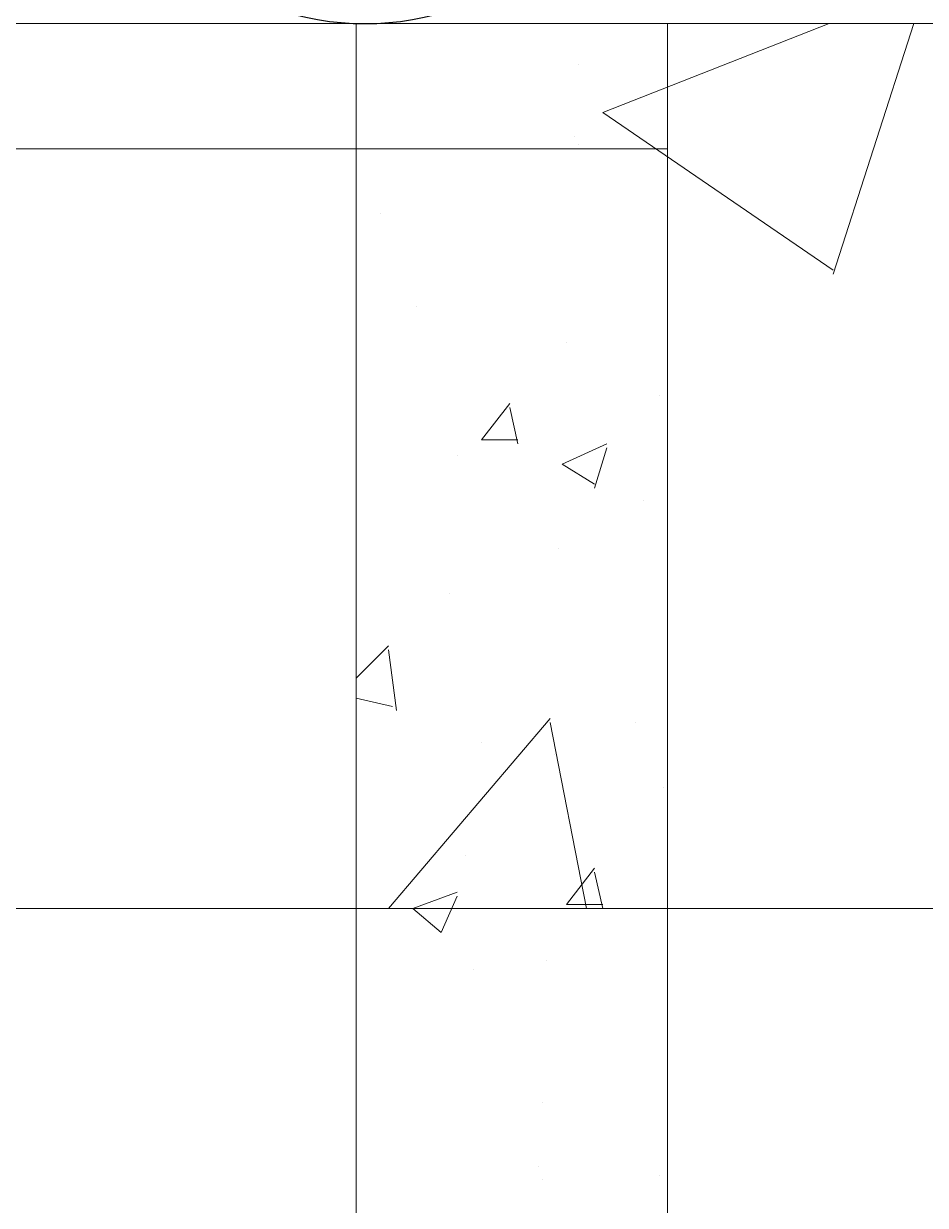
# Model space of a CAD drawing. Header units: inches. Extents: x 5 to 1823, y 18 to 726.
# Drawn here: x 280.22 to 285.23, y 123.25 to 129.82 of the extents above; entities that cross this region are included whole.
import ezdxf

# ---------------------------------------------------------------- set-up
doc = ezdxf.new("R2010")
doc.units = ezdxf.units.IN
doc.header["$MEASUREMENT"] = 0
for name, color, linetype in [('CULATRA', 1, 'Continuous'), ('PDF2_0', 7, 'Continuous'), ('PDF2_TIGRECAD', 6, 'Continuous')]:
    doc.layers.add(name, color=color, linetype=linetype)
doc.layers.add('PDF2_TUB-ELETRICA', color=7, linetype='Continuous', true_color=0x7fbfff)

msp = doc.modelspace()

# ---------------------------------------------------------------- linework, layer by layer
at = {"layer": 'CULATRA'}
msp.add_arc((282.1208, 131.3609), 1.5434, 150.14348, 29.85652, dxfattribs=at)
at = {"layer": 'PDF2_0', "lineweight": 5}
for points in [[(155.2631, 129.8175), (179.5112, 129.8175), (332.9706, 129.8175)], [(296.4188, 129.8175), (294.2858, 129.8175), (261.2814, 129.8175), (259.1485, 129.8175)], [(283.8008, 129.8175), (283.8008, 114.348), (271.7665, 114.348), (271.7665, 129.8175), (271.7665, 114.348)], [(273.4953, 129.8175), (273.4953, 116.0768), (282.072, 116.0768), (282.072, 129.8175), (281.8025, 129.8175)], [(280.8146, 129.8175), (280.3207, 129.8175)], [(281.5556, 129.8175), (281.0616, 129.8175)], [(283.3068, 129.5929), (283.3068, 129.5929)], [(283.2844, 129.1888), (283.2844, 129.1888)], [(271.7665, 129.1215), (283.8008, 129.1215)], [(283.3068, 129.1439), (283.3068, 129.1439)], [(282.2067, 128.7622), (282.2067, 128.7622)], [(282.4087, 128.2458), (282.4087, 128.2458)], [(283.2395, 128.0438), (283.2395, 128.0438)], [(283.7559, 127.7519), (283.7559, 127.7519)], [(282.97, 127.5049), (282.768, 127.5049), (282.9251, 127.707)], [(282.97, 127.4825), (282.9251, 127.6845)], [(283.3966, 127.2579), (283.217, 127.3702), (283.464, 127.4825)], [(282.6333, 127.4151), (282.6333, 127.4151)], [(283.3966, 127.2355), (283.464, 127.46)], [(283.6661, 127.1681), (283.6661, 127.1681)], [(283.1946, 126.8987), (283.1946, 126.8987)], [(282.5884, 126.6517), (282.5884, 126.6517)], [(282.072, 126.1802), (282.2516, 126.3599)], [(282.2965, 126.0006), (282.2516, 126.3374)], [(282.072, 126.068), (282.274, 126.0231)], [(283.6211, 125.9333), (283.6211, 125.9333)], [(282.768, 125.821), (282.768, 125.821)], [(283.1721, 125.7537), (283.1721, 125.7537)], [(283.7783, 125.574), (283.7783, 125.574)], [(282.6782, 125.1924), (282.6782, 125.1924)], [(283.4415, 124.9229), (283.2395, 124.9229), (283.3966, 125.125)], [(283.4415, 124.9005), (283.3966, 125.1025)], [(282.6333, 124.9678), (282.5435, 124.7658), (282.3863, 124.9005), (282.6333, 124.9903)], [(283.1272, 124.6086), (283.1272, 124.6086)], [(282.7231, 124.5637), (282.7231, 124.5637)], [(283.1048, 123.8228), (283.1048, 123.8228)], [(283.0823, 123.4635), (283.0823, 123.4635)], [(283.7559, 123.4186), (283.7559, 123.4186)], [(283.1048, 123.3962), (283.1048, 123.3962)]]:
    msp.add_lwpolyline(points, dxfattribs=at)
at = {"layer": 'PDF2_TIGRECAD', "lineweight": 5}
msp.add_lwpolyline([(323.5184, 124.9005), (287.191, 124.9005), (180.3644, 124.9005)], dxfattribs=at)
at = {"layer": 'PDF2_TUB-ELETRICA', "lineweight": 5}
for points in [[(284.7213, 128.4479), (283.4415, 129.3235), (284.6988, 129.8175)], [(284.7213, 128.4254), (285.1703, 129.8175)], [(282.2516, 124.9005), (283.1497, 125.9557)], [(283.3517, 124.9005), (283.1497, 125.9333)]]:
    msp.add_lwpolyline(points, dxfattribs=at)

doc.saveas('drawing.dxf')
